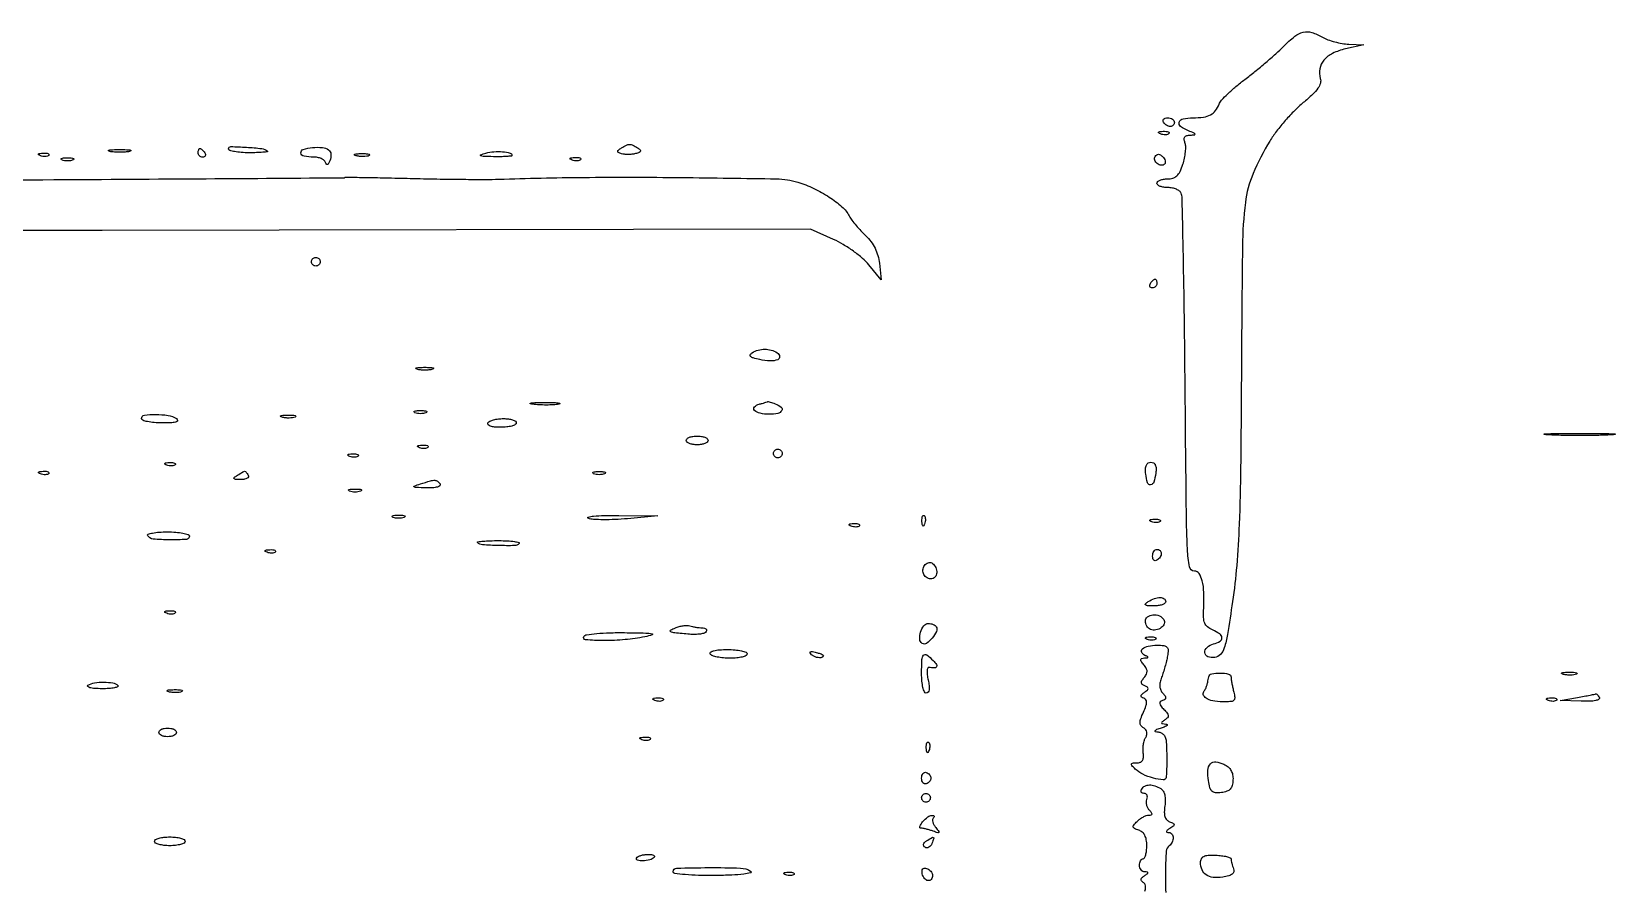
# Model space of a CAD drawing. Extents: x 0 to 1897, y 0 to 3427.
# Drawn here: x 689.8 to 1053.2, y 1561 to 1757.8 of the extents above; entities that cross this region are included whole.
import ezdxf

# ---------------------------------------------------------------- set-up
doc = ezdxf.new("R2010")
doc.units = 0
doc.header["$MEASUREMENT"] = 0

msp = doc.modelspace()

# ---------------------------------------------------------------- linework, layer by layer
for points in [[(653.497557, 1723.611791, 0.000146), (694.920791, 1723.834836, 0.000243), (729.820306, 1724.049897, 0.000003), (761.496135, 1724.260695, 0.197708), (761.66354, 1724.33089, -0.202912), (761.827633, 1724.397774, -0.000179), (766.139983, 1724.338645, -0.001795), (770.966353, 1724.253413, -0.001094), (776.665983, 1724.119816, 0.002008), (782.74854, 1723.988364, 0.002083), (788.758132, 1723.907668, 0.002005), (793.959546, 1723.880357, 0.009027), (797, 1723.931484, -0.006816), (816.38276, 1724.343167, -0.004377), (838.87822, 1724.317317, -0.001851), (860.7298, 1724.020007, -0.069666), (865.598961, 1723.252126, -0.037592), (869.258778, 1721.829795, -0.033801), (872.803013, 1719.831466, -0.035387), (875.726414, 1717.601153, -0.087186), (877.406171, 1715.5, 0.035121), (878.012219, 1714.555904, 0.013713), (878.973053, 1713.338928, 0.013495), (880.088685, 1712.073925, 0.016337), (881.204223, 1710.95167, -0.04502), (882.385445, 1709.618635, -0.044168), (883.31754, 1708.087491, -0.043903), (883.970788, 1706.407287, -0.043352), (884.324076, 1704.631718), (884.739705, 1700.860095), (881.914324, 1704.287772, 0.043712), (880.455297, 1705.772279, 0.02137), (878.363647, 1707.408907, 0.021017), (876.028484, 1708.936139, 0.028522), (873.794471, 1710.099578), (868.5, 1712.483705), (706, 1712.197066, 0.000324), (643.483995, 1712.046232, 0.000526)], [(945.242216, 1560.595504, 0.073856), (945.399099, 1561.485609, 0.117365), (945.263544, 1562.132227, 0.145238), (944.855527, 1562.589289, -0.092079), (944.476818, 1562.933155, -0.212349), (944.390466, 1563.299542, -0.157935), (944.60418, 1563.690461, -0.048145), (945.143237, 1564.109687, 0.016284), (945.774143, 1564.53886, 0.207783), (945.915908, 1564.780177, 0.404034), (945.796387, 1564.938533, 0.036027), (945.25, 1564.984687, -0.118755), (944.773192, 1565.105752, -0.099323), (944.367188, 1565.436127, -0.09112), (944.094491, 1565.92593, -0.081749), (944, 1566.5, -0.053595), (944.06169, 1567.073861, -0.073362), (944.244792, 1567.559375, -0.093122), (944.515341, 1567.885312, -0.17482), (944.833333, 1568, 0.280972), (945.154943, 1568.196217, 0.050783), (945.421875, 1568.876994, 0.041688), (945.60624, 1569.841503, 0.026392), (945.666667, 1570.98551, 0.04071), (945.555867, 1572.344115, 0.078294), (945.214084, 1573.378883, 0.097891), (944.637073, 1574.10653, 0.099794), (943.830266, 1574.553871, -0.028539), (942.849624, 1574.927916, -0.242347), (942.564547, 1575.284942, -0.224822), (942.678759, 1575.743686, -0.024781), (943.425504, 1576.568361, -0.039366), (944.067156, 1577.116216, -0.03525), (944.810081, 1577.579456, -0.03701), (945.539463, 1577.899148, -0.084979), (946.128571, 1578, 0.049706), (946.684532, 1578.055406, 0.320215), (946.866668, 1578.25, 0.20687), (946.776146, 1578.570294, 0.025499), (946.278145, 1579.121855, -0.07672), (945.888627, 1579.653563, -0.061633), (945.641183, 1580.318995, -0.062739), (945.566408, 1581.011333, -0.087391), (945.685134, 1581.621855, 0.076139), (945.799837, 1582.148572, 0.124512), (945.716116, 1582.59517, 0.152158), (945.449316, 1582.890277, 0.134231), (945.047972, 1583, -0.095723), (944.65063, 1583.076773, -0.173661), (944.406028, 1583.29375, -0.171987), (944.353415, 1583.618437, -0.093667), (944.5, 1584, -0.137129), (945.239197, 1584.681303, -0.113056), (946.282493, 1584.944315, -0.090004), (947.539614, 1584.744369, -0.056897), (948.879759, 1584.095474, -0.121284), (949.42947, 1583.522651, -0.073197), (949.777953, 1582.643252, -0.058482), (949.909021, 1581.501824, -0.035822), (949.808583, 1580.149155, 0.031451), (949.689222, 1578.711719, 0.077563), (949.831142, 1577.665669, 0.110703), (950.23563, 1576.942832, 0.118984), (950.900799, 1576.484573, -0.023048), (951.73699, 1576.118654, -0.272863), (951.923317, 1575.83392, -0.248576), (951.771926, 1575.512828, -0.019761), (950.971975, 1574.961518, 0.020184), (950.350654, 1574.532539, 0.175708), (950.170181, 1574.256052, 0.409405), (950.279384, 1574.07663, 0.058724), (950.75, 1574.015313, -0.229018), (951.436213, 1573.673172, -0.161118), (951.727401, 1572.846086, -0.120203), (951.494649, 1571.806394, -0.116518), (950.807812, 1570.976713, 0.215842), (950.135417, 1569.740943, 0.01318), (949.934048, 1565.440482, 0.018407), (950.018367, 1560.292425, 0.014617)]]:
    msp.add_lwpolyline(points, format="xyb")
for points in [[(986, 1756.5, 0.043235), (987.208564, 1755.941483, 0.022577), (988.79375, 1755.44881, 0.022279), (990.477138, 1755.087129, 0.031607), (992, 1754.928343), (995.5, 1754.785816), (991.254125, 1753.834874, 0.057951), (988.309485, 1752.806132, 0.103685), (986.290573, 1751.24406, 0.130331), (985.34802, 1749.275033, 0.12428), (985.481217, 1747.059181, -0.146713), (985.498578, 1745.973156, -0.084847), (984.93207, 1744.784199, -0.051485), (983.691148, 1743.360234, -0.016157), (981.56012, 1741.495751, 0.02657), (979.603942, 1739.711017, 0.015585), (977.450385, 1737.38492, 0.015562), (975.436164, 1734.917467, 0.025478), (973.907095, 1732.694587, 0.038066), (970.053247, 1725.210065, 0.069391), (968.283868, 1718.581452, 0.027609), (967.608314, 1708.526312, 0.001825), (967.369414, 1679.5, -0.001684), (967.197787, 1657.906502, -0.006815), (966.869455, 1644.747751, -0.010978), (966.296586, 1635.295343, -0.015978), (965.343104, 1627, -0.00361), (964.173037, 1619.443082, -0.037072), (963.437521, 1616.37031, -0.109863), (962.561115, 1614.867306, -0.172421), (961.25, 1614.180449, -0.131161), (959.684447, 1614.368831, -0.284844), (958.993836, 1615.305708, -0.24023), (959.48563, 1616.497735, -0.113534), (961, 1617.289749, 0.066677), (962.484156, 1617.897972, 0.28921), (962.908356, 1618.70167, 0.226718), (962.389338, 1619.601238, 0.047073), (960.75, 1620.512872, -0.067558), (959.610063, 1621.209184, -0.125774), (958.969895, 1622.073852, -0.08839), (958.695848, 1623.354886, -0.022164), (958.717069, 1625.5, 0.021922), (958.754748, 1629.130578, 0.053078), (958.382223, 1631.783403, 0.086201), (957.651119, 1633.431399, 0.250361), (956.586735, 1634, -0.364015), (955.446336, 1634.95706, -0.031646), (954.99389, 1639.012552, -0.009314), (954.744694, 1647.542595, -0.000364), (954.435372, 1678.942299, 0.001133), (954.257728, 1694.539647, 0.0018), (954.027374, 1707.88881, 0.000372), (953.773756, 1719.629743, 0.086229), (953.564581, 1720.692299, 0.139217), (953.189051, 1721.193464, 0.061083), (952.466583, 1721.615863, 0.053762), (951.536923, 1721.903064, 0.04809), (950.531385, 1722, -0.037645), (949.561983, 1722.073089, -0.056489), (948.743594, 1722.29375, -0.074175), (948.184642, 1722.616987, -0.228458), (948, 1723, -0.221468), (948.178278, 1723.382749, -0.077026), (948.711594, 1723.70625, -0.058572), (949.49486, 1723.926813, -0.039389), (950.422448, 1724, 0.072968), (951.653116, 1724.18056, 0.11751), (952.565611, 1724.709464, 0.091556), (953.287412, 1725.701631, 0.031903), (953.94963, 1727.347377, 0.028431), (954.325716, 1728.750228, 0.027818), (954.543561, 1730.19692, 0.02896), (954.589854, 1731.484699, 0.086323), (954.420193, 1732.347377, -0.065409), (954.238185, 1733.104978, -0.183073), (954.374705, 1733.62445, -0.173424), (954.829063, 1733.940818, -0.057735), (955.643011, 1734.063386, 0.012826), (956.634468, 1734.122717, 0.505178), (956.733184, 1734.283796, 0.197668), (956.514705, 1734.506397, 0.005562), (955.25, 1735.031162, -0.058869), (953.432831, 1736.023391, -0.330487), (953.110252, 1737.013253, -0.268888), (953.988402, 1737.786724, -0.048047), (956.25, 1738.015313, 0.032186), (958.679245, 1738.183348, 0.087794), (960.314718, 1738.704625, 0.111462), (961.442229, 1739.665352, 0.072683), (962.262246, 1741.173617, -0.099112), (962.800214, 1742.050188, -0.01484), (964.257569, 1743.530149, -0.016186), (966.110785, 1745.19212, -0.013331), (968.189304, 1746.845666, 0.008909), (970.478492, 1748.633984, 0.006439), (972.968108, 1750.704997, 0.006506), (975.283695, 1752.734931, 0.014044), (977, 1754.368995, -0.027856), (979.633306, 1756.741015, -0.111724), (981.568422, 1757.687796, -0.137623), (983.496929, 1757.608621, -0.051233)], [(952, 1737, -0.092995), (951.928382, 1736.618268, -0.096318), (951.723586, 1736.29375, -0.099231), (951.418051, 1736.076556, -0.105429), (951.059017, 1736, -0.089642), (950.653442, 1736.073302, -0.053229), (950.2129, 1736.29375, -0.051032), (949.806203, 1736.617485, -0.06081), (949.5, 1737, -0.139169), (949.392057, 1737.379648, -0.191142), (949.521475, 1737.70625, -0.138808), (949.889346, 1737.926733, -0.066118), (950.440983, 1738, -0.062283), (951.037096, 1737.925455, -0.080552), (951.542039, 1737.70625, -0.097988), (951.879982, 1737.381379, -0.153634)], [(950.729167, 1734.395833, -0.126455), (950.402231, 1734.202593, -0.060344), (949.916927, 1734.123424, -0.05415), (949.359369, 1734.160852, -0.051402), (948.8125, 1734.316886, -0.054073), (948.395823, 1734.538436, -0.470617), (948.37858, 1734.720685, -0.168741), (948.670344, 1734.862007, -0.018894), (949.416667, 1734.921053, -0.028489), (950.112848, 1734.910055, -0.077125), (950.592839, 1734.799335, -0.208169), (950.77538, 1734.614691, -0.296942)], [(693.729167, 1729.395833, -0.126455), (693.402231, 1729.202593, -0.060344), (692.916927, 1729.123424, -0.05415), (692.359369, 1729.160852, -0.051402), (691.8125, 1729.316886, -0.054073), (691.395823, 1729.538436, -0.470617), (691.37858, 1729.720685, -0.168741), (691.670344, 1729.862007, -0.018894), (692.416667, 1729.921053, -0.028489), (693.112848, 1729.910055, -0.077125), (693.592839, 1729.799335, -0.208169), (693.77538, 1729.614691, -0.296942)], [(712.25, 1730.294267, -0.029693), (711.225293, 1730.159351, -0.017887), (710, 1730.115502, -0.017887), (708.774707, 1730.159351, -0.029693), (707.75, 1730.294267, -0.142433), (707.439977, 1730.453014, -0.611425), (707.482813, 1730.600334, -0.039503), (708.38851, 1730.701569, -0.008087), (710, 1730.727636, -0.008087), (711.61149, 1730.701569, -0.039503), (712.517187, 1730.600334, -0.611425), (712.560023, 1730.453014, -0.142433)], [(729.5, 1730, -0.082592), (729.656512, 1729.6179, -0.161196), (729.6254, 1729.29375, -0.182303), (729.413961, 1729.078288, -0.108972), (729.059017, 1729, -0.093332), (728.654762, 1729.076123, -0.09642), (728.311086, 1729.29375, -0.099167), (728.081062, 1729.618444, -0.105053), (728, 1730, -0.042167), (728.032345, 1730.382849, -0.061769), (728.129539, 1730.70625, -0.081139), (728.272352, 1730.92554, -0.210953), (728.440983, 1731, -0.151918), (728.65171, 1730.934461, -0.038439), (728.933975, 1730.70625, -0.035638), (729.231006, 1730.382774, -0.029505)], [(743.916667, 1730.362413, -0.645588), (743.873746, 1730.219426, -0.011896), (742.840104, 1730.106459, -0.01397), (741.428257, 1730.025713, -0.007298), (739.666667, 1730, -0.018251), (737.877845, 1730.065316, -0.02964), (736.370833, 1730.265798, -0.02994), (735.257314, 1730.551765, -0.325726), (735, 1730.904843, -0.41945), (735.512384, 1731.408164, -0.010728), (739.080537, 1731.267854, -0.014763), (742.59362, 1730.949823, -0.15013)], [(758.223959, 1728.141245, -0.029158), (757.938974, 1727.511066, -0.191442), (757.681004, 1727.289564, -0.340639), (757.444176, 1727.36948, -0.066845), (757.233146, 1727.800562, 0.147341), (756.908953, 1728.260163, 0.063485), (756.258219, 1728.647665, 0.055078), (755.407225, 1728.91114, 0.047587), (754.475684, 1729, -0.048196), (752.292537, 1729.210927, -0.327693), (751.601148, 1729.960817, -0.360603), (752.129344, 1730.765826, -0.050529), (754.231016, 1731.185226, -0.042629), (756.528405, 1731.210011, -0.145242), (757.912467, 1730.684483, -0.219261), (758.460268, 1729.651883, -0.106012)], [(767.269032, 1729.344063, -0.06278), (766.671085, 1729.185595, -0.030339), (765.880008, 1729.127736, -0.029507), (765.036634, 1729.167106, -0.037336), (764.269032, 1729.307009, -0.087174), (763.883358, 1729.48334, -0.597527), (763.900903, 1729.643467, -0.080377), (764.431793, 1729.764444, -0.012823), (765.5, 1729.805051, -0.014395), (766.580113, 1729.787295, -0.052471), (767.257153, 1729.684921, -0.333666), (767.386009, 1729.52287, -0.31318)], [(800, 1729.383369, -0.385947), (799.863961, 1729.23338, -0.007703), (798.751562, 1729.141896, -0.01407), (797.379575, 1729.089028, -0.008457), (795.75, 1729.09968, -0.003837), (793.420098, 1729.172219, -0.099934), (792.812471, 1729.319631, -0.666035), (792.821256, 1729.530963, -0.018594), (794, 1729.917588, -0.051802), (795.83994, 1730.24527, -0.040406), (797.87169, 1730.228948, -0.039196), (799.562816, 1729.943608, -0.344004)], [(828.834535, 1731.123425, -0.04019), (829.430035, 1730.675121, -0.311189), (829.509094, 1730.354523, -0.218911), (829.229338, 1730.078782, -0.023326), (828.334535, 1729.801494, -0.035325), (827.53226, 1729.652818, -0.026778), (826.638468, 1729.599956, -0.027368), (825.790283, 1729.641714, -0.05516), (825.136847, 1729.783807, -0.028144), (824.433689, 1730.065149, -0.291326), (824.273695, 1730.316441, -0.235725), (824.420577, 1730.610683, -0.020021), (825.136847, 1731.105738, -0.026087), (826.25982, 1731.737675, -0.114401), (826.995518, 1731.911949, -0.115873), (827.727911, 1731.743602, -0.027085)], [(949.749864, 1727.416531, -0.222509), (948.958406, 1727.129854, -0.14837), (948.049532, 1727.498109, -0.146836), (947.492512, 1728.312904, -0.218805), (947.596556, 1729.156231, -0.094625), (947.940704, 1729.531428, -0.169261), (948.335356, 1729.655459, -0.136091), (948.785686, 1729.515485, -0.053431), (949.296201, 1729.103799, -0.055675), (949.659942, 1728.648583, -0.075207), (949.871032, 1728.166597, -0.09457), (949.903147, 1727.733892, -0.169316)], [(699.25, 1728.337719, -0.057986), (698.679992, 1728.181385, -0.037979), (698, 1728.12966, -0.037979), (697.320008, 1728.181385, -0.057986), (696.75, 1728.337719, -0.174857), (696.540618, 1728.525001, -0.447206), (696.601562, 1728.693942, -0.078554), (697.10856, 1728.810911, -0.017491), (698, 1728.842105, -0.017491), (698.89144, 1728.810911, -0.078554), (699.398438, 1728.693942, -0.447206), (699.459382, 1728.525001, -0.174857)], [(815.729167, 1728.395833, -0.126455), (815.402231, 1728.202593, -0.060344), (814.916927, 1728.123424, -0.05415), (814.359369, 1728.160852, -0.051402), (813.8125, 1728.316886, -0.054073), (813.395823, 1728.538436, -0.470617), (813.37858, 1728.720685, -0.168741), (813.670344, 1728.862007, -0.018894), (814.416667, 1728.921053, -0.028489), (815.112848, 1728.910055, -0.077125), (815.592839, 1728.799335, -0.208169), (815.77538, 1728.614691, -0.296942)], [(756, 1705, -0.099038), (755.923658, 1704.618362, -0.097945), (755.70625, 1704.29375, -0.097945), (755.381638, 1704.076342, -0.099038), (755, 1704, -0.099038), (754.618362, 1704.076342, -0.097945), (754.29375, 1704.29375, -0.097945), (754.076342, 1704.618362, -0.099038), (754, 1705, -0.099038), (754.076342, 1705.381638, -0.097945), (754.29375, 1705.70625, -0.097945), (754.618362, 1705.923658, -0.099038), (755, 1706, -0.099038), (755.381638, 1705.923658, -0.097945), (755.70625, 1705.70625, -0.097945), (755.923658, 1705.381638, -0.099038)], [(948, 1700, -0.105053), (947.918938, 1699.618444, -0.099167), (947.688914, 1699.29375, -0.09642), (947.345238, 1699.076123, -0.093332), (946.940983, 1699, -0.108972), (946.586039, 1699.078288, -0.182303), (946.3746, 1699.29375, -0.161196), (946.343488, 1699.6179, -0.082592), (946.5, 1700, -0.029505), (946.768994, 1700.382774, -0.035638), (947.066025, 1700.70625, -0.038439), (947.34829, 1700.934461, -0.151918), (947.559017, 1701, -0.210953), (947.727648, 1700.92554, -0.081139), (947.870461, 1700.70625, -0.061769), (947.967655, 1700.382849, -0.042167)], [(860.856763, 1684.109687, -0.217874), (861.421664, 1683.24174, -0.349471), (861.002062, 1682.516446, -0.104493), (859.242911, 1682.222293, -0.043441), (856.842461, 1682.534601, -0.016071), (855.376329, 1682.906379, -0.114033), (854.739348, 1683.260648, -0.358682), (854.681824, 1683.648155, -0.11673), (855.11686, 1684.093385, -0.070372), (856.495391, 1684.715719, -0.070291), (857.992994, 1684.931641, -0.070523), (859.487418, 1684.724132, -0.071621)], [(781.75, 1680.310674, -0.039571), (780.952734, 1680.168469, -0.024357), (780, 1680.122029, -0.024357), (779.047266, 1680.168469, -0.039571), (778.25, 1680.310674, -0.161593), (777.99086, 1680.478988, -0.542911), (778.042188, 1680.633659, -0.052887), (778.748017, 1680.740287, -0.011065), (780, 1680.767997, -0.011065), (781.251983, 1680.740287, -0.052887), (781.957812, 1680.633659, -0.542911), (782.00914, 1680.478988, -0.161593)], [(810.767909, 1672.285474, -0.024559), (809.487453, 1672.154945, -0.012695), (807.878422, 1672.111345, -0.01259), (806.218327, 1672.150328, -0.018638), (804.767909, 1672.275269, -0.069146), (804.205163, 1672.425738, -0.756877), (804.222448, 1672.564056, -0.031761), (805.352754, 1672.662864, -0.005499), (807.5, 1672.690131, -0.005888), (809.655786, 1672.668409, -0.025342), (810.934948, 1672.575472, -0.556092), (811.000181, 1672.434198, -0.212532)], [(860.418213, 1672.393011, -0.079041), (861.743005, 1671.627147, -0.366567), (861.894364, 1670.823532, -0.219751), (861.001811, 1670.18414, -0.047285), (859.059017, 1670, -0.049427), (856.926959, 1670.211277, -0.147316), (855.646299, 1670.894488, -0.41212), (855.641339, 1671.672875, -0.135873), (856.737757, 1672.308317, 0.003562), (857.425142, 1672.492861, 0.0051), (858.031754, 1672.667042, 0.002862), (858.5406, 1672.821962, 0.075759), (858.668213, 1672.883999, -0.213719), (858.79442, 1672.907306, -0.008762), (859.251663, 1672.787622, -0.013931), (859.79988, 1672.617201, -0.009289)], [(723, 1669, -0.212321), (723.27565, 1668.578012, -0.375494), (723.070135, 1668.248894, -0.063395), (721.980524, 1668.064582, -0.009431), (719.75, 1668.015313, -0.019832), (717.929332, 1668.081679, -0.032089), (716.395313, 1668.298248, -0.034138), (715.274241, 1668.611724, -0.317542), (715, 1669, -0.371301), (715.658581, 1669.764589, -0.037192), (718.258601, 1669.958258, -0.039948), (721.096374, 1669.731172, -0.103878)], [(750.269032, 1669.344063, -0.06278), (749.671085, 1669.185595, -0.030339), (748.880008, 1669.127736, -0.029507), (748.036634, 1669.167106, -0.037336), (747.269032, 1669.307009, -0.087174), (746.883358, 1669.48334, -0.597527), (746.900903, 1669.643467, -0.080377), (747.431793, 1669.764444, -0.012823), (748.5, 1669.805051, -0.014395), (749.580113, 1669.787295, -0.052471), (750.257153, 1669.684921, -0.333666), (750.386009, 1669.52287, -0.31318)], [(780.25, 1670.337719, -0.057986), (779.679992, 1670.181385, -0.037979), (779, 1670.12966, -0.037979), (778.320008, 1670.181385, -0.057986), (777.75, 1670.337719, -0.174857), (777.540618, 1670.525001, -0.447206), (777.601562, 1670.693942, -0.078554), (778.10856, 1670.810911, -0.017491), (779, 1670.842105, -0.017491), (779.89144, 1670.810911, -0.078554), (780.398438, 1670.693942, -0.447206), (780.459382, 1670.525001, -0.174857)], [(801, 1668, -0.280045), (800.76549, 1667.614137, -0.051215), (799.954539, 1667.29375, -0.04194), (798.804739, 1667.07252, -0.02657), (797.440983, 1667, -0.023007), (796.033693, 1667.06479, -0.059005), (795.038303, 1667.276831, -0.125298), (794.538053, 1667.602477, -0.336396), (794.5, 1668, -0.146547), (794.934161, 1668.385578, -0.040338), (795.8004, 1668.70625, -0.037109), (796.887885, 1668.926388, -0.031397), (798.059017, 1669, -0.032276), (799.18562, 1668.9272, -0.049716), (800.136086, 1668.70625, -0.064068), (800.793368, 1668.384097, -0.251914)], [(845, 1664, -0.226478), (844.817169, 1663.617064, -0.074992), (844.265625, 1663.29375, -0.057076), (843.457356, 1663.073116, -0.038131), (842.5, 1663, -0.038131), (841.542644, 1663.073116, -0.057076), (840.734375, 1663.29375, -0.074992), (840.182831, 1663.617064, -0.226478), (840, 1664, -0.226478), (840.182831, 1664.382936, -0.074992), (840.734375, 1664.70625, -0.057076), (841.542644, 1664.926884, -0.038131), (842.5, 1665, -0.038131), (843.457356, 1664.926884, -0.057076), (844.265625, 1664.70625, -0.074992), (844.817169, 1664.382936, -0.226478)], [(1052.25, 1665.257493, -0.00749), (1048.949496, 1665.149904, -0.004402), (1045, 1665.115135, -0.004402), (1041.050504, 1665.149904, -0.00749), (1037.75, 1665.257493, -0.04765), (1036.87776, 1665.382897, -0.86651), (1036.889063, 1665.501229, -0.009912), (1039.80072, 1665.582024, -0.001979), (1045, 1665.602606, -0.001979), (1050.19928, 1665.582024, -0.009912), (1053.110937, 1665.501229, -0.86651), (1053.12224, 1665.382897, -0.04765)], [(764.729167, 1660.395833, -0.126455), (764.402231, 1660.202593, -0.060344), (763.916927, 1660.123424, -0.05415), (763.359369, 1660.160852, -0.051402), (762.8125, 1660.316886, -0.054073), (762.395823, 1660.538436, -0.470617), (762.37858, 1660.720685, -0.168741), (762.670344, 1660.862007, -0.018894), (763.416667, 1660.921053, -0.028489), (764.112848, 1660.910055, -0.077125), (764.592839, 1660.799335, -0.208169), (764.77538, 1660.614691, -0.296942)], [(780.729167, 1662.395833, -0.126455), (780.402231, 1662.202593, -0.060344), (779.916927, 1662.123424, -0.05415), (779.359369, 1662.160852, -0.051402), (778.8125, 1662.316886, -0.054073), (778.395823, 1662.538436, -0.470617), (778.37858, 1662.720685, -0.168741), (778.670344, 1662.862007, -0.018894), (779.416667, 1662.921053, -0.028489), (780.112848, 1662.910055, -0.077125), (780.592839, 1662.799335, -0.208169), (780.77538, 1662.614691, -0.296942)], [(862, 1661, -0.099038), (861.923658, 1660.618362, -0.097945), (861.70625, 1660.29375, -0.097945), (861.381638, 1660.076342, -0.099038), (861, 1660, -0.099038), (860.618362, 1660.076342, -0.097945), (860.29375, 1660.29375, -0.097945), (860.076342, 1660.618362, -0.099038), (860, 1661, -0.099038), (860.076342, 1661.381638, -0.097945), (860.29375, 1661.70625, -0.097945), (860.618362, 1661.923658, -0.099038), (861, 1662, -0.099038), (861.381638, 1661.923658, -0.097945), (861.70625, 1661.70625, -0.097945), (861.923658, 1661.381638, -0.099038)], [(722.729167, 1658.395833, -0.126455), (722.402231, 1658.202593, -0.060344), (721.916927, 1658.123424, -0.05415), (721.359369, 1658.160852, -0.051402), (720.8125, 1658.316886, -0.054073), (720.395823, 1658.538436, -0.470617), (720.37858, 1658.720685, -0.168741), (720.670344, 1658.862007, -0.018894), (721.416667, 1658.921053, -0.028489), (722.112848, 1658.910055, -0.077125), (722.592839, 1658.799335, -0.208169), (722.77538, 1658.614691, -0.296942)], [(947.730112, 1656.473765, -0.040697), (947.28011, 1654.40789, -0.303322), (946.541342, 1653.80315, -0.358922), (945.823165, 1654.286341, -0.045817), (945.429636, 1656.25, -0.033305), (945.380503, 1657.489155, -0.094318), (945.56438, 1658.331034, -0.151236), (945.97706, 1658.817703, -0.14278), (946.60243, 1659, -0.13467), (947.219088, 1658.830842, -0.155099), (947.623378, 1658.376886, -0.101169), (947.795794, 1657.599276, -0.037435)], [(693.729167, 1656.395833, -0.126455), (693.402231, 1656.202593, -0.060344), (692.916927, 1656.123424, -0.05415), (692.359369, 1656.160852, -0.051402), (691.8125, 1656.316886, -0.054073), (691.395823, 1656.538436, -0.470617), (691.37858, 1656.720685, -0.168741), (691.670344, 1656.862007, -0.018894), (692.416667, 1656.921053, -0.028489), (693.112848, 1656.910055, -0.077125), (693.592839, 1656.799335, -0.208169), (693.77538, 1656.614691, -0.296942)], [(739.5, 1656, -0.229941), (739.538683, 1655.620381, -0.175006), (739.266583, 1655.295345, -0.092833), (738.660528, 1655.079473, -0.040942), (737.809017, 1655.015313, -0.011265), (736.59016, 1655.050865, -0.210879), (736.255355, 1655.219823, -0.418214), (736.283036, 1655.483883, -0.025105), (737, 1656, -0.006588), (738.248743, 1656.78387, -0.137706), (738.669081, 1656.901875, -0.235263), (738.993465, 1656.740301, -0.023248)], [(783.5, 1654, -0.355675), (783.448539, 1653.60598, -0.12121), (782.909706, 1653.300149, -0.055012), (781.839653, 1653.121879, -0.020336), (780.309017, 1653.09968, -0.002862), (777.987776, 1653.173726, -0.142163), (777.556333, 1653.316723, -0.610565), (777.582128, 1653.517161, -0.009143), (779, 1654, -0.007175), (781.303122, 1654.701314, -0.070425), (782.30597, 1654.843269, -0.167243), (782.939609, 1654.625227, -0.088829)], [(821.25, 1656.337719, -0.057986), (820.679992, 1656.181385, -0.037979), (820, 1656.12966, -0.037979), (819.320008, 1656.181385, -0.057986), (818.75, 1656.337719, -0.174857), (818.540618, 1656.525001, -0.447206), (818.601562, 1656.693942, -0.078554), (819.10856, 1656.810911, -0.017491), (820, 1656.842105, -0.017491), (820.89144, 1656.810911, -0.078554), (821.398438, 1656.693942, -0.447206), (821.459382, 1656.525001, -0.174857)], [(765.25, 1652.337719, -0.057986), (764.679992, 1652.181385, -0.037979), (764, 1652.12966, -0.037979), (763.320008, 1652.181385, -0.057986), (762.75, 1652.337719, -0.174857), (762.540618, 1652.525001, -0.447206), (762.601562, 1652.693942, -0.078554), (763.10856, 1652.810911, -0.017491), (764, 1652.842105, -0.017491), (764.89144, 1652.810911, -0.078554), (765.398438, 1652.693942, -0.447206), (765.459382, 1652.525001, -0.174857)], [(775.25, 1646.337719, -0.057986), (774.679992, 1646.181385, -0.037979), (774, 1646.12966, -0.037979), (773.320008, 1646.181385, -0.057986), (772.75, 1646.337719, -0.174857), (772.540618, 1646.525001, -0.447206), (772.601562, 1646.693942, -0.078554), (773.10856, 1646.810911, -0.017491), (774, 1646.842105, -0.017491), (774.89144, 1646.810911, -0.078554), (775.398438, 1646.693942, -0.447206), (775.459382, 1646.525001, -0.174857)], [(826.5, 1646.033319, -0.01202), (823.67338, 1645.838438, -0.01381), (820.96875, 1645.79197, -0.012968), (818.685325, 1645.875063, -0.073805), (817.5, 1646.127275, -0.725367), (817.511338, 1646.401659, -0.045413), (818.724652, 1646.627008, -0.018367), (821.167782, 1646.76432, -0.007463), (824.5, 1646.779272), (833.5, 1646.685316)], [(894.683114, 1644.8125, -0.054073), (894.461564, 1644.395823, -0.470617), (894.279315, 1644.37858, -0.168741), (894.137993, 1644.670344, -0.018894), (894.078947, 1645.416667, -0.028489), (894.089945, 1646.112848, -0.077125), (894.200665, 1646.592839, -0.208169), (894.385309, 1646.77538, -0.296942), (894.604167, 1646.729167, -0.126455), (894.797407, 1646.402231, -0.060344), (894.876576, 1645.916927, -0.05415), (894.839148, 1645.359369, -0.051402)], [(726, 1642.036498, -0.39562), (725.296739, 1641.286802, -0.018344), (721.489215, 1641.183162, -0.019704), (717.647076, 1641.371089, -0.236504), (716.421376, 1642.127217, -0.472526), (716.536685, 1642.464653, -0.041999), (717.526504, 1642.74362, -0.031423), (719.037688, 1642.938017, -0.016279), (720.940983, 1643, -0.017924), (722.880223, 1642.930461, -0.029136), (724.513914, 1642.716971, -0.029093), (725.723909, 1642.412686, -0.327581)], [(879.729167, 1644.395833, -0.126455), (879.402231, 1644.202593, -0.060344), (878.916927, 1644.123424, -0.05415), (878.359369, 1644.160852, -0.051402), (877.8125, 1644.316886, -0.054073), (877.395823, 1644.538436, -0.470617), (877.37858, 1644.720685, -0.168741), (877.670344, 1644.862007, -0.018894), (878.416667, 1644.921053, -0.028489), (879.112848, 1644.910055, -0.077125), (879.592839, 1644.799335, -0.208169), (879.77538, 1644.614691, -0.296942)], [(948.729167, 1645.395833, -0.126455), (948.402231, 1645.202593, -0.060344), (947.916927, 1645.123424, -0.05415), (947.359369, 1645.160852, -0.051402), (946.8125, 1645.316886, -0.054073), (946.395823, 1645.538436, -0.470617), (946.37858, 1645.720685, -0.168741), (946.670344, 1645.862007, -0.018894), (947.416667, 1645.921053, -0.028489), (948.112848, 1645.910055, -0.077125), (948.592839, 1645.799335, -0.208169), (948.77538, 1645.614691, -0.296942)], [(745.729167, 1638.395833, -0.126455), (745.402231, 1638.202593, -0.060344), (744.916927, 1638.123424, -0.05415), (744.359369, 1638.160852, -0.051402), (743.8125, 1638.316886, -0.054073), (743.395823, 1638.538436, -0.470617), (743.37858, 1638.720685, -0.168741), (743.670344, 1638.862007, -0.018894), (744.416667, 1638.921053, -0.028489), (745.112848, 1638.910055, -0.077125), (745.592839, 1638.799335, -0.208169), (745.77538, 1638.614691, -0.296942)], [(801.639432, 1640.306099, -0.19436), (800.571134, 1639.852585, -0.010874), (796.890887, 1639.868107, -0.011283), (793.22451, 1640.046173, -0.180499), (792.113166, 1640.553501, -0.618293), (792.171982, 1640.729727, -0.012509), (793.364493, 1640.868841, -0.014911), (794.984859, 1640.968285, -0.007869), (797, 1641, -0.012242), (798.998955, 1640.95105, -0.02488), (800.562833, 1640.796167, -0.033977), (801.57072, 1640.574597, -0.569867)], [(949, 1638.059017, -0.089642), (948.926698, 1637.653442, -0.053229), (948.70625, 1637.2129, -0.051032), (948.382515, 1636.806203, -0.06081), (948, 1636.5, -0.139169), (947.620352, 1636.392057, -0.191142), (947.29375, 1636.521475, -0.138808), (947.073267, 1636.889346, -0.066118), (947, 1637.440983, -0.062283), (947.074545, 1638.037096, -0.080552), (947.29375, 1638.542039, -0.097988), (947.618621, 1638.879982, -0.153634), (948, 1639, -0.092995), (948.381732, 1638.928382, -0.096318), (948.70625, 1638.723586, -0.099231), (948.923444, 1638.418051, -0.105429)], [(897.349337, 1634.532025, -0.143266), (897.446746, 1633.344037, -0.195237), (896.856506, 1632.45945, -0.200375), (895.831101, 1632.250251, -0.14887), (894.8, 1632.8, -0.156338), (894.332548, 1633.708441, -0.128355), (894.431353, 1634.800279, -0.133921), (895.042905, 1635.671891, -0.174932), (895.952028, 1636, -0.143622), (896.312332, 1635.894325, -0.059939), (896.70651, 1635.568782, -0.052535), (897.072074, 1635.093619, -0.046129)], [(950, 1627, -0.242407), (949.80301, 1626.617555, -0.069028), (949.192188, 1626.298248, -0.052836), (948.303322, 1626.082357, -0.03458), (947.25, 1626.015313, -0.011096), (945.849063, 1626.054211, -0.155556), (945.383071, 1626.228862, -0.461139), (945.371881, 1626.512621, -0.043106), (946, 1627, -0.05437), (947.417104, 1627.711128, -0.089354), (948.7337, 1627.948307, -0.147327), (949.636788, 1627.676305, -0.251537)], [(722.729167, 1624.395833, -0.126455), (722.402231, 1624.202593, -0.060344), (721.916927, 1624.123424, -0.05415), (721.359369, 1624.160852, -0.051402), (720.8125, 1624.316886, -0.054073), (720.395823, 1624.538436, -0.470617), (720.37858, 1624.720685, -0.168741), (720.670344, 1624.862007, -0.018894), (721.416667, 1624.921053, -0.028489), (722.112848, 1624.910055, -0.077125), (722.592839, 1624.799335, -0.208169), (722.77538, 1624.614691, -0.296942)], [(843.640804, 1621, -0.060808), (844.167048, 1620.935763, -0.129798), (844.523677, 1620.740433, -0.191533), (844.657294, 1620.451436, -0.153225), (844.57192, 1620.116368, -0.179917), (844.154635, 1619.791711, -0.036634), (843.227749, 1619.572792, -0.034313), (842.05221, 1619.466583, -0.026327), (840.762903, 1619.506741, -0.003544), (837.357408, 1619.817042, -0.083022), (836.424939, 1620.068716, -0.593418), (836.400412, 1620.416628, -0.041034), (837.5, 1621.000349, -0.037199), (838.363549, 1621.29772, -0.032264), (839.303713, 1621.481236, -0.033612), (840.179666, 1621.534795, -0.076705), (840.831787, 1621.430064, 0.025506), (841.448452, 1621.265125, 0.014608), (842.206299, 1621.126331, 0.014566), (842.978423, 1621.031042, 0.023419)], [(897.352307, 1621.238972, -0.253118), (897.414607, 1620.161434, -0.064003), (896.440824, 1618.628403, -0.066215), (895.140788, 1617.429795, -0.300092), (894.160415, 1617.400858, -0.240255), (893.564078, 1618.383074, -0.092516), (893.74504, 1620.015123, -0.091535), (894.505489, 1621.48478, -0.231702), (895.557614, 1622, -0.051967), (896.099087, 1621.94357, -0.048383), (896.631101, 1621.776448, -0.051832), (897.076171, 1621.530621, -0.102612)], [(949.569098, 1622.888197, -0.231424), (949.663381, 1621.936392, -0.146122), (948.977775, 1621.027553, -0.117035), (947.76046, 1620.511014, -0.134476), (946.50735, 1620.635553, -0.096702), (946.058471, 1620.916485, -0.066863), (945.678201, 1621.381712, -0.064286), (945.421072, 1621.952383, -0.073868), (945.333333, 1622.543033, -0.240761), (945.823457, 1623.501897, -0.136955), (947.074995, 1623.963749, -0.115689), (948.551989, 1623.741964, -0.160821)], [(830.5, 1618.942631, -0.028879), (825.975441, 1618.276277, -0.023149), (821.055057, 1618.068555, -0.018296), (816.886929, 1618.23823, -0.561691), (816.5, 1619, -0.222529), (817.104658, 1619.395548, -0.011649), (819.466107, 1619.675695, -0.016409), (822.402143, 1619.857874, -0.010597), (825.809017, 1619.885001, -0.002111), (830.709274, 1619.799465, -0.044172), (832.163838, 1619.638868, -0.775956), (832.177613, 1619.377864, -0.024942)], [(950.418958, 1614.526116, -0.014694), (950.18151, 1613.405323, -0.008538), (949.834189, 1612.074188, -0.00853), (949.440209, 1610.750872, -0.014225), (949.058205, 1609.65309, 0.039765), (948.726429, 1608.515737, 0.069298), (948.661778, 1607.53714, 0.082949), (948.863671, 1606.704651, 0.087998), (949.323026, 1606.001974, -0.032509), (949.855301, 1605.356444, -0.167044), (949.987567, 1604.918819, -0.23366), (949.804516, 1604.581029, -0.065957), (949.258929, 1604.294643, 0.103606), (948.769722, 1603.989206, 0.246082), (948.637283, 1603.594343, 0.131181), (948.876225, 1603.059051, 0.026178), (949.582817, 1602.274326, -0.026764), (950.350056, 1601.420237, -0.145625), (950.583432, 1600.851112, -0.213974), (950.423545, 1600.371301, -0.065717), (949.823889, 1599.869995, 0.017613), (949.160409, 1599.415812, 0.286952), (949.065498, 1599.175686, 0.318071), (949.241253, 1599.004437, 0.020002), (950, 1598.915633, -0.145184), (950.316373, 1598.794789, -0.466813), (950.325, 1598.599231, -0.089611), (949.878346, 1598.317555, -0.018493), (949, 1598, 0.011072), (947.920856, 1597.62786, 0.131249), (947.5625, 1597.3746, 0.557347), (947.623966, 1597.190582, 0.043676), (948.25, 1597.09968, -0.105925), (948.977525, 1596.899927, -0.103805), (949.565454, 1596.418732, -0.091083), (949.964079, 1595.682712, -0.062951), (950.142459, 1594.75, -0.010969), (950.224435, 1592.766001, -0.006127), (950.241609, 1590.349081, -0.005733), (950.203551, 1588.058554, -0.022184), (950.100723, 1586.641592, -0.408599), (949.418064, 1586.091584, -0.042103), (947.175921, 1586.503647, -0.04219), (944.722593, 1587.399843, -0.085319), (943.035714, 1588.565805, -0.013284), (942.221126, 1589.407199, -0.245568), (942.128426, 1589.754212, -0.328545), (942.365329, 1589.960056, -0.020126), (943.35728, 1590, 0.083567), (944.155744, 1590.134388, 0.164151), (944.659265, 1590.524279, 0.132542), (944.888394, 1591.208911, 0.047011), (944.85242, 1592.25, -0.03882), (944.803451, 1593.211382, -0.031555), (944.895988, 1594.239092, -0.032598), (945.104378, 1595.179544, -0.068437), (945.408969, 1595.861803, 0.079081), (945.671096, 1596.484008, 0.114278), (945.679013, 1597.07848, 0.116659), (945.425877, 1597.607202, 0.084811), (944.934971, 1598.04019, -0.095017), (944.333697, 1598.592567, -0.157546), (944.115269, 1599.239178, -0.091369), (944.270446, 1600.148695, -0.019079), (944.887132, 1601.651628, 0.01845), (945.467502, 1603.061002, 0.082357), (945.635237, 1603.936031, 0.168868), (945.457795, 1604.490864, 0.152397), (944.967124, 1604.844292, -0.068068), (944.481515, 1605.083483, -0.282687), (944.352242, 1605.36821, -0.180203), (944.535296, 1605.718643, -0.030429), (945.136847, 1606.197182, 0.026307), (945.803138, 1606.718318, 0.204297), (945.971633, 1607.065896, 0.271492), (945.815751, 1607.363959, 0.043847), (945.208262, 1607.673377, -0.069201), (944.640082, 1607.99993, -0.214391), (944.437281, 1608.381436, -0.156826), (944.560815, 1608.875713, -0.034187), (945.080707, 1609.597246, 0.055255), (945.580295, 1610.355924, 0.125585), (945.73041, 1611.020768, 0.11942), (945.54622, 1611.698112, 0.04741), (945, 1612.5, -0.019547), (944.387448, 1613.299723, -0.17556), (944.272797, 1613.718928, -0.314107), (944.480669, 1613.971148, -0.053885), (945.127555, 1614.078947, 0.013236), (945.791466, 1614.134801, 0.327074), (945.919484, 1614.252307, 0.344768), (945.843257, 1614.403099, 0.013879), (945.243769, 1614.664358, -0.19262), (944.510889, 1615.366254, -0.334981), (944.68554, 1616.147071, -0.12494), (946.00426, 1616.793356, -0.051819), (947.992796, 1617, -0.02636), (949.587642, 1616.915861, -0.17416), (950.29511, 1616.573874, -0.203823), (950.561699, 1615.893661, -0.03771)], [(947.729167, 1618.395833, -0.126455), (947.402231, 1618.202593, -0.060344), (946.916927, 1618.123424, -0.05415), (946.359369, 1618.160852, -0.051402), (945.8125, 1618.316886, -0.054073), (945.395823, 1618.538436, -0.470617), (945.37858, 1618.720685, -0.168741), (945.670344, 1618.862007, -0.018894), (946.416667, 1618.921053, -0.028489), (947.112848, 1618.910055, -0.077125), (947.592839, 1618.799335, -0.208169), (947.77538, 1618.614691, -0.296942)], [(854, 1615, -0.293924), (853.751017, 1614.61304, -0.044731), (852.842336, 1614.29375, -0.038191), (851.56932, 1614.072405, -0.023957), (850.059017, 1614, -0.023552), (848.50479, 1614.07325, -0.030444), (847.09415, 1614.29375, -0.031293), (845.98041, 1614.612194, -0.17067), (845.5, 1615, -0.397171), (845.583647, 1615.407294, -0.091154), (846.284665, 1615.729054, -0.045191), (847.589239, 1615.937148, -0.016966), (849.440983, 1616, -0.020671), (851.188379, 1615.927728, -0.033326), (852.660789, 1615.70625, -0.036254), (853.731257, 1615.38867, -0.312055)], [(871.13671, 1614.212237, -0.085105), (870.556574, 1614.1234, -0.059552), (869.899953, 1614.2138, -0.058506), (869.270088, 1614.460029, -0.0741), (868.76845, 1614.83155, -0.069225), (868.436586, 1615.27067, -0.470166), (868.522275, 1615.491559, -0.131195), (868.995419, 1615.520386, -0.013933), (870.080159, 1615.268787, -0.02593), (870.940026, 1614.995597, -0.106885), (871.396366, 1614.701526, -0.353106), (871.424773, 1614.435848, -0.170804)], [(896.642857, 1613.5, -0.040627), (897.416456, 1612.589319, -0.302429), (897.435682, 1612.049649, -0.26944), (896.929935, 1611.778159, -0.035112), (895.664268, 1611.910156, 0.369972), (895.391656, 1611.748739, 0.067193), (895.269431, 1611.124329, 0.044844), (895.298258, 1610.179887, 0.02402), (895.493723, 1609.028577, -0.025058), (895.70903, 1607.744268, -0.063068), (895.699585, 1606.797357, -0.112161), (895.481381, 1606.216472, -0.252169), (895.079455, 1606, -0.297086), (894.652166, 1606.278461, -0.04509), (894.30997, 1607.292192, -0.037389), (894.075812, 1608.73686, -0.021489), (894, 1610.5, -0.010616), (894.06798, 1613.701284, -0.171587), (894.464361, 1614.687024, -0.390042), (895.180631, 1614.76238, -0.036625)], [(965.013655, 1609.644213, 0.032057), (965.058556, 1609.054743, 0.009899), (965.200423, 1608.175175, 0.009856), (965.398454, 1607.195354, 0.010676), (965.630286, 1606.25, -0.039227), (965.854375, 1605.042026, -0.206482), (965.658082, 1604.412438, -0.186194), (965.047776, 1604.084432, -0.031255), (963.698419, 1604, -0.03334), (961.273376, 1604.161884, -0.077679), (959.532821, 1604.678179, -0.157098), (958.712056, 1605.450587, -0.274318), (958.740431, 1606.354785, 0.020242), (959.174166, 1607.101273, 0.04082), (959.441685, 1607.726536, 0.031386), (959.643367, 1608.484872, 0.00778), (959.875706, 1609.75, -0.312094), (960.56012, 1610.454277, -0.053866), (962.516753, 1610.625019, -0.055166), (964.435591, 1610.372582, -0.341921)], [(1044.269032, 1610.344063, -0.06278), (1043.671085, 1610.185595, -0.030339), (1042.880008, 1610.127736, -0.029507), (1042.036634, 1610.167106, -0.037336), (1041.269032, 1610.307009, -0.087174), (1040.883358, 1610.48334, -0.597527), (1040.900903, 1610.643467, -0.080377), (1041.431793, 1610.764444, -0.012823), (1042.5, 1610.805051, -0.014395), (1043.580113, 1610.787295, -0.052471), (1044.257153, 1610.684921, -0.333666), (1044.386009, 1610.52287, -0.31318)], [(709.583686, 1607.75, -0.517282), (709.534848, 1607.464789, -0.06226), (708.815729, 1607.224811, -0.03438), (707.560785, 1607.062019, -0.015935), (705.916667, 1607.015313, -0.01553), (704.25622, 1607.072661, -0.044888), (703.120442, 1607.250475, -0.152162), (702.687673, 1607.514037, -0.460631), (702.730142, 1607.812057, -0.103181), (704.198845, 1608.365373, -0.040951), (706.358995, 1608.522916, -0.039818), (708.447057, 1608.337325, -0.155585)], [(724.269032, 1606.344063, -0.06278), (723.671085, 1606.185595, -0.030339), (722.880008, 1606.127736, -0.029507), (722.036634, 1606.167106, -0.037336), (721.269032, 1606.307009, -0.087174), (720.883358, 1606.48334, -0.597527), (720.900903, 1606.643467, -0.080377), (721.431793, 1606.764444, -0.012823), (722.5, 1606.805051, -0.014395), (723.580113, 1606.787295, -0.052471), (724.257153, 1606.684921, -0.333666), (724.386009, 1606.52287, -0.31318)], [(834.729167, 1604.395833, -0.126455), (834.402231, 1604.202593, -0.060344), (833.916927, 1604.123424, -0.05415), (833.359369, 1604.160852, -0.051402), (832.8125, 1604.316886, -0.054073), (832.395823, 1604.538436, -0.470617), (832.37858, 1604.720685, -0.168741), (832.670344, 1604.862007, -0.018894), (833.416667, 1604.921053, -0.028489), (834.112848, 1604.910055, -0.077125), (834.592839, 1604.799335, -0.208169), (834.77538, 1604.614691, -0.296942)], [(1039.729167, 1604.395833, -0.126455), (1039.402231, 1604.202593, -0.060344), (1038.916927, 1604.123424, -0.05415), (1038.359369, 1604.160852, -0.051402), (1037.8125, 1604.316886, -0.054073), (1037.395823, 1604.538436, -0.470617), (1037.37858, 1604.720685, -0.168741), (1037.670344, 1604.862007, -0.018894), (1038.416667, 1604.921053, -0.028489), (1039.112848, 1604.910055, -0.077125), (1039.592839, 1604.799335, -0.208169), (1039.77538, 1604.614691, -0.296942)], [(1049.5, 1605, -0.413932), (1049.405474, 1604.598718, -0.088374), (1048.667082, 1604.305295, -0.042656), (1047.289691, 1604.143824, -0.015235), (1045.309017, 1604.141905), (1040.5, 1604.283811), (1044.5, 1605, 0.002437), (1046.046896, 1605.284755, 0.00376), (1047.381101, 1605.547493, 0.001255), (1048.530457, 1605.78583, 0.108433), (1048.690983, 1605.858095, -0.342057), (1048.800836, 1605.855882, -0.033895), (1049.007412, 1605.664565, -0.031602), (1049.249303, 1605.373141, -0.019009)], [(723, 1597, -0.191087), (722.848523, 1596.618118, -0.088204), (722.4125, 1596.29375, -0.068025), (721.765418, 1596.073693, -0.048028), (721, 1596, -0.048028), (720.234582, 1596.073693, -0.068025), (719.5875, 1596.29375, -0.088204), (719.151477, 1596.618118, -0.191087), (719, 1597, -0.191087), (719.151477, 1597.381882, -0.088204), (719.5875, 1597.70625, -0.068025), (720.234582, 1597.926307, -0.048028), (721, 1598, -0.048028), (721.765418, 1597.926307, -0.068025), (722.4125, 1597.70625, -0.088204), (722.848523, 1597.381882, -0.191087)], [(831.729167, 1595.395833, -0.126455), (831.402231, 1595.202593, -0.060344), (830.916927, 1595.123424, -0.05415), (830.359369, 1595.160852, -0.051402), (829.8125, 1595.316886, -0.054073), (829.395823, 1595.538436, -0.470617), (829.37858, 1595.720685, -0.168741), (829.670344, 1595.862007, -0.018894), (830.416667, 1595.921053, -0.028489), (831.112848, 1595.910055, -0.077125), (831.592839, 1595.799335, -0.208169), (831.77538, 1595.614691, -0.296942)], [(895.683114, 1592.8125, -0.054073), (895.461564, 1592.395823, -0.470617), (895.279315, 1592.37858, -0.168741), (895.137993, 1592.670344, -0.018894), (895.078947, 1593.416667, -0.028489), (895.089945, 1594.112848, -0.077125), (895.200665, 1594.592839, -0.208169), (895.385309, 1594.77538, -0.296942), (895.604167, 1594.729167, -0.126455), (895.797407, 1594.402231, -0.060344), (895.876576, 1593.916927, -0.05415), (895.839148, 1593.359369, -0.051402)], [(965.443951, 1586.081973, -0.050134), (965.261655, 1584.804549, -0.126042), (964.820131, 1583.982121, -0.126775), (964.039471, 1583.476068, -0.051008), (962.789812, 1583.195304, -0.046706), (961.416959, 1583.159972, -0.169462), (960.625552, 1583.497701, -0.142576), (960.136634, 1584.297888, -0.029884), (959.798151, 1585.921928, -0.049592), (959.684942, 1588.34823, -0.177122), (960.284689, 1589.754653, -0.23357), (961.511245, 1590.213801, -0.085259), (963.347623, 1589.703929, -0.065278), (964.312507, 1589.083688, -0.086325), (964.981856, 1588.283983, -0.083853), (965.354379, 1587.286303, -0.057966)], [(896.15, 1586.5, -0.102038), (896.069583, 1586.110048, -0.070382), (895.834219, 1585.723802, -0.066918), (895.485911, 1585.399741, -0.073624), (895.075, 1585.191667, -0.159683), (894.666526, 1585.189601, -0.143818), (894.315781, 1585.428177, -0.107546), (894.079656, 1585.888977, -0.064908), (894, 1586.5, -0.064908), (894.079656, 1587.111023, -0.107546), (894.315781, 1587.571823, -0.143818), (894.666526, 1587.810399, -0.159683), (895.075, 1587.808333, -0.073624), (895.485911, 1587.600259, -0.066918), (895.834219, 1587.276198, -0.070382), (896.069583, 1586.889952, -0.102038)], [(896, 1582, -0.099038), (895.923658, 1581.618362, -0.097945), (895.70625, 1581.29375, -0.097945), (895.381638, 1581.076342, -0.099038), (895, 1581, -0.099038), (894.618362, 1581.076342, -0.097945), (894.29375, 1581.29375, -0.097945), (894.076342, 1581.618362, -0.099038), (894, 1582, -0.099038), (894.076342, 1582.381638, -0.097945), (894.29375, 1582.70625, -0.097945), (894.618362, 1582.923658, -0.099038), (895, 1583, -0.099038), (895.381638, 1582.923658, -0.097945), (895.70625, 1582.70625, -0.097945), (895.923658, 1582.381638, -0.099038)], [(896.675343, 1577.342009, 0.187879), (896.515139, 1576.97738, 0.075939), (896.575276, 1576.428089, 0.06068), (896.832095, 1575.788522, 0.044729), (897.258676, 1575.154778, -0.01042), (897.931418, 1574.289767, -0.323567), (897.935091, 1574.032977, -0.330167), (897.693901, 1573.952665, -0.010639), (896.668213, 1574.312769, 0.015163), (895.896647, 1574.57584, 0.014179), (895.093206, 1574.798126, 0.014316), (894.369053, 1574.954693, 0.046108), (893.878786, 1575, -0.531631), (893.595391, 1575.420039, -0.081358), (894.228357, 1576.461561, -0.049391), (895.406498, 1577.589544, -0.157144), (896.416667, 1577.961963, -0.076367), (896.719314, 1577.92824, -0.232061), (896.870778, 1577.795542, -0.22592), (896.860744, 1577.591317, -0.073112)], [(725, 1572, -0.277684), (724.767902, 1571.614308, -0.052312), (723.971875, 1571.29375, -0.042582), (722.841111, 1571.072542, -0.027026), (721.5, 1571, -0.027026), (720.158889, 1571.072542, -0.042582), (719.028125, 1571.29375, -0.052312), (718.232098, 1571.614308, -0.277684), (718, 1572, -0.277684), (718.232098, 1572.385692, -0.052312), (719.028125, 1572.70625, -0.042582), (720.158889, 1572.927458, -0.027026), (721.5, 1573, -0.027026), (722.841111, 1572.927458, -0.042582), (723.971875, 1572.70625, -0.052312), (724.767902, 1572.385692, -0.277684)], [(896.36383, 1571.505744, -0.072515), (896.069549, 1570.981097, -0.102314), (895.664536, 1570.632332, -0.124025), (895.215022, 1570.512651, -0.142705), (894.788452, 1570.630744, -0.120839), (894.477693, 1570.946951, -0.195339), (894.421959, 1571.314776, -0.139231), (894.645679, 1571.712747, -0.054355), (895.143237, 1572.109687, -0.005993), (896.384832, 1572.875699, -0.255418), (896.684824, 1572.887906, -0.376273), (896.780379, 1572.656463, -0.009546)], [(832.646296, 1568.312962, -0.134254), (831.625651, 1567.730631, -0.054138), (830.024296, 1567.499406, -0.082007), (828.800019, 1567.657494, -0.493055), (828.605397, 1568.170536, -0.134073), (828.947478, 1568.489643, -0.044413), (829.586569, 1568.756345, -0.040483), (830.381323, 1568.938791, -0.036199), (831.225684, 1569, -0.030953), (831.989115, 1568.952693, -0.081854), (832.512394, 1568.798183, -0.206364), (832.709243, 1568.570697, -0.279912)], [(965, 1567.919758, 0.047395), (965.036845, 1567.531926, 0.014538), (965.164516, 1566.956983, 0.014405), (965.345667, 1566.318345, 0.015303), (965.560053, 1565.704101, -0.143873), (965.615402, 1565.019063, -0.179367), (965.2785, 1564.481844, -0.099559), (964.467309, 1564.082716, -0.028272), (963.083429, 1563.798937, -0.057627), (960.875022, 1563.731335, -0.125903), (959.287148, 1564.28413, -0.150972), (958.33679, 1565.445948, -0.096784), (958, 1567.169549, -0.112772), (958.194071, 1568.019063, -0.172659), (958.725887, 1568.54481, -0.097035), (959.733154, 1568.795848, -0.022094), (961.5, 1568.807519, -0.020316), (962.841421, 1568.7024, -0.032405), (963.971875, 1568.492463, -0.034435), (964.796884, 1568.221579, -0.305151)], [(854.849898, 1565.11393, -0.660704), (854.791871, 1564.758364, -0.031688), (853.179929, 1564.468456, -0.01896), (850.434175, 1564.257504, -0.00724), (846.599898, 1564.164378, -0.008624), (842.779044, 1564.192822, -0.016443), (839.712985, 1564.369542, -0.011219), (837.3469, 1564.637799, -0.375109), (837, 1565.035135, -0.406146), (837.791313, 1565.848615, -0.005802), (845.222707, 1565.967669, -0.009403), (852.416215, 1565.864138, -0.133699)], [(864.729167, 1564.395833, -0.126455), (864.402231, 1564.202593, -0.060344), (863.916927, 1564.123424, -0.05415), (863.359369, 1564.160852, -0.051402), (862.8125, 1564.316886, -0.054073), (862.395823, 1564.538436, -0.470617), (862.37858, 1564.720685, -0.168741), (862.670344, 1564.862007, -0.018894), (863.416667, 1564.921053, -0.028489), (864.112848, 1564.910055, -0.077125), (864.592839, 1564.799335, -0.208169), (864.77538, 1564.614691, -0.296942)], [(896.5, 1564.166667, -0.165439), (896.193715, 1563.266326, -0.277325), (895.472826, 1562.983457, -0.191218), (894.642725, 1563.486701, -0.111376), (894.154497, 1564.562347, -0.058438), (894.095579, 1565.233934, -0.165894), (894.258082, 1565.66825, -0.209098), (894.619166, 1565.852447, -0.095591), (895.154497, 1565.781834, -0.072298), (895.668818, 1565.523099, -0.066546), (896.104758, 1565.122372, -0.070355), (896.399395, 1564.646187, -0.103772)]]:
    msp.add_lwpolyline(points, format="xyb", close=True)

doc.saveas('drawing.dxf')
